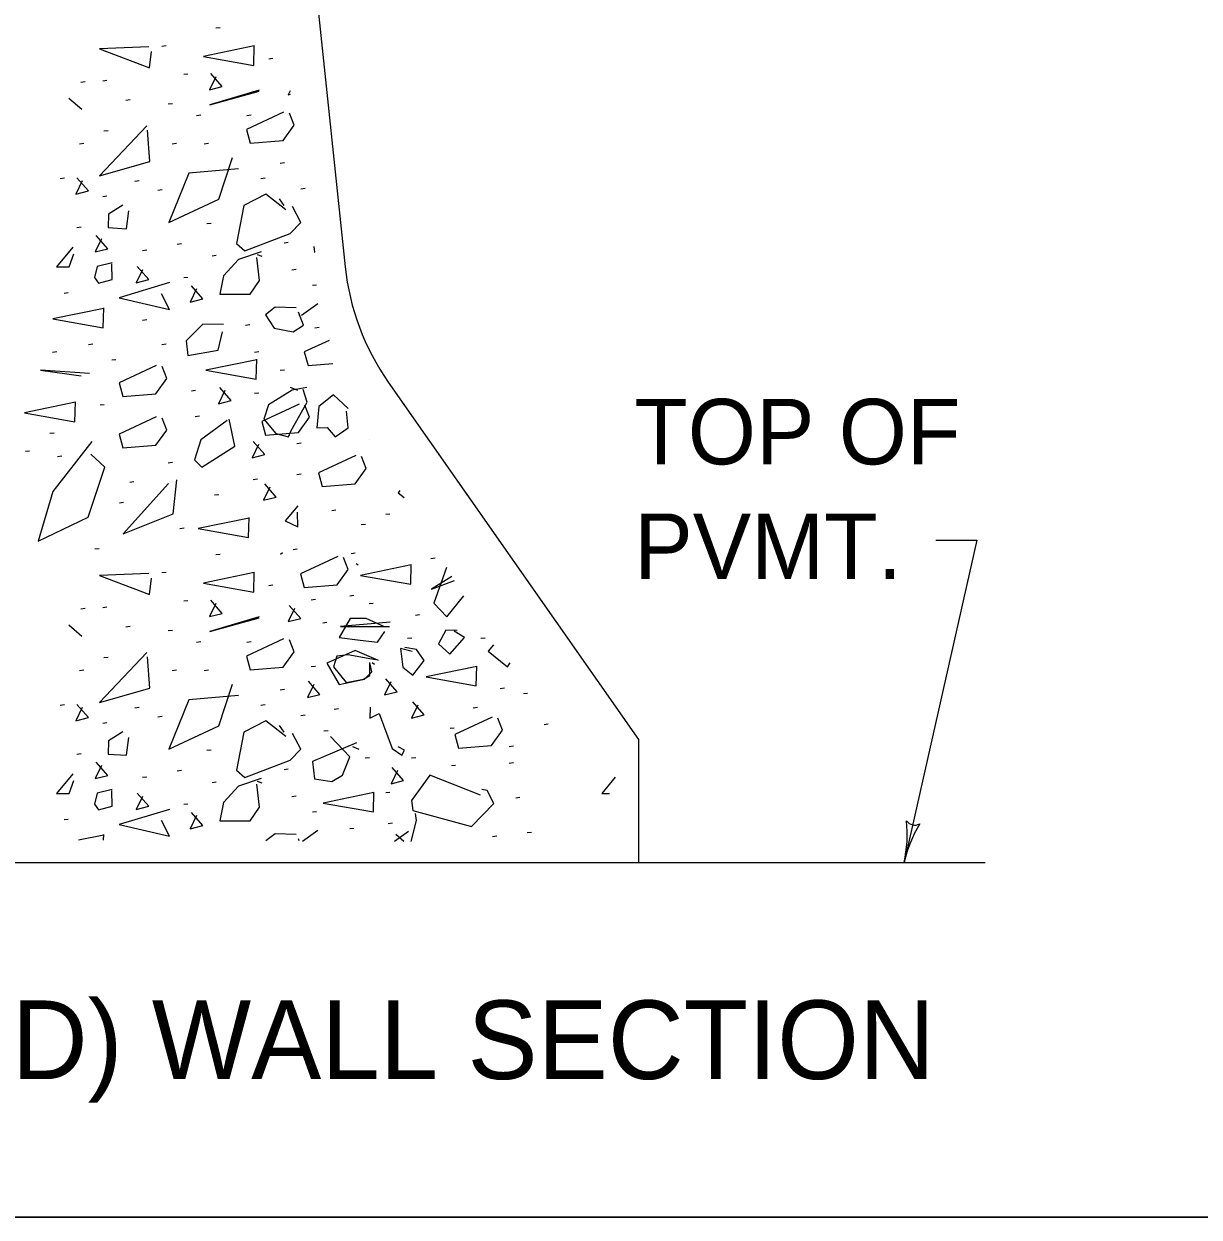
# Model space of a CAD drawing. Extents: x 1007 to 1035.5, y 1000.5 to 1021.5.
# Drawn here: x 1017.772 to 1021.358, y 1000.5 to 1004.143 of the extents above; entities that cross this region are included whole.
import ezdxf

# ---------------------------------------------------------------- set-up
doc = ezdxf.new("R2010")
doc.units = 0
for name, color, linetype in [('1', 7, 'Continuous'), ('10', 7, 'Continuous'), ('11', 7, 'Continuous')]:
    doc.layers.add(name, color=color, linetype=linetype)

msp = doc.modelspace()

# ---------------------------------------------------------------- linework, layer by layer
at = {"layer": '1'}
for p, q in [((1018.4583, 1006.1933), (1018.7522, 1003.4007)), ((1018.8837, 1003.0491), (1019.6475, 1001.9579)), ((1020.6798, 1002.5667), (1020.4578, 1001.5829)), ((1020.5548, 1002.5667), (1020.6798, 1002.5667)), ((1019.6475, 1001.9579), (1019.6475, 1001.5829)), ((1015.8186, 1001.5829), (1019.6475, 1001.5829)), ((1019.6475, 1001.5829), (1020.7057, 1001.5829))]:
    msp.add_line(p, q, dxfattribs=at)
for points in [[(1018.3705, 1004.1305), (1018.3577, 1004.1289)], [(1018.1533, 1004.0726), (1018.0028, 1004.0663), (1018.1548, 1004.0086), (1018.1613, 1004.0583)], [(1018.2055, 1004.0755), (1018.1928, 1004.0739)], [(1018.4747, 1004.0751), (1018.3194, 1004.0431), (1018.473, 1004.0158), (1018.4747, 1004.0767)], [(1018.5315, 1004.0363), (1018.5187, 1004.0347)], [(1018.2723, 1003.9891), (1018.2595, 1003.9875)], [(1018.3577, 1003.9812), (1018.3385, 1003.9412), (1018.3769, 1003.9508), (1018.3417, 1003.9908)], [(1017.9582, 1003.9656), (1017.9453, 1003.964)], [(1018.0249, 1003.9695), (1018.0121, 1003.9679)], [(1017.9484, 1003.8806), (1017.9084, 1003.9142)], [(1018.0956, 1003.9106), (1018.0828, 1003.909)], [(1018.4893, 1003.9398), (1018.3389, 1003.895), (1018.4893, 1003.9366)], [(1018.5841, 1003.9382), (1018.578, 1003.9254)], [(1018.578, 1003.9254), (1018.5858, 1003.9274)], [(1018.2252, 1003.8988), (1018.2123, 1003.8972)], [(1018.5644, 1003.8733), (1018.4508, 1003.8204)], [(1018.3116, 1003.8635), (1018.2988, 1003.8618)], [(1018.4648, 1003.8635), (1018.4519, 1003.8618)], [(1018.5964, 1003.8332), (1018.582, 1003.87)], [(1018.1468, 1003.831), (1018.0028, 1003.6789), (1018.1565, 1003.7222), (1018.1485, 1003.8182)], [(1018.0288, 1003.8163), (1018.016, 1003.8148)], [(1018.4508, 1003.8204), (1018.462, 1003.7788)], [(1018.5628, 1003.7868), (1018.5964, 1003.8332)], [(1017.9543, 1003.7771), (1017.9414, 1003.7755)], [(1018.2369, 1003.7771), (1018.2242, 1003.7755)], [(1018.3352, 1003.7771), (1018.3223, 1003.7755)], [(1018.462, 1003.7788), (1018.5628, 1003.7868)], [(1018.4269, 1003.6998), (1018.2749, 1003.6869), (1018.2141, 1003.5365), (1018.3661, 1003.6069), (1018.4078, 1003.7349)], [(1018.5668, 1003.7182), (1018.554, 1003.7166)], [(1017.8953, 1003.6711), (1017.8825, 1003.6694)], [(1017.9493, 1003.6631), (1017.9301, 1003.6231), (1017.9685, 1003.6327), (1017.9333, 1003.6727)], [(1018.1231, 1003.6632), (1018.1103, 1003.6616)], [(1018.5079, 1003.6711), (1018.4951, 1003.6694)], [(1018.1938, 1003.6357), (1018.1809, 1003.6341)], [(1018.5709, 1003.5749), (1018.5102, 1003.6229), (1018.4429, 1003.5878), (1018.4205, 1003.4725), (1018.4462, 1003.4501), (1018.5838, 1003.5029), (1018.6173, 1003.5365), (1018.5918, 1003.5845)], [(1018.6297, 1003.6396), (1018.6296, 1003.6396), (1018.6168, 1003.638)], [(1018.0249, 1003.6161), (1018.0121, 1003.6145)], [(1018.0733, 1003.5893), (1018.03, 1003.5621), (1018.0284, 1003.5205), (1018.0844, 1003.5173), (1018.0924, 1003.5718)], [(1018.5502, 1003.6085), (1018.5646, 1003.5878)], [(1017.9463, 1003.5218), (1017.9336, 1003.5203)], [(1018.343, 1003.5336), (1018.3302, 1003.532)], [(1018.0082, 1003.4863), (1017.989, 1003.4463), (1018.0274, 1003.456), (1017.9922, 1003.496)], [(1018.5786, 1003.4747), (1018.5658, 1003.4731)], [(1017.9213, 1003.4613), (1017.8716, 1003.4005), (1017.91, 1003.4005), (1017.9244, 1003.4405)], [(1018.1467, 1003.4512), (1018.1338, 1003.4495)], [(1018.2527, 1003.4708), (1018.2398, 1003.4692)], [(1018.4958, 1003.4468), (1018.4269, 1003.4228), (1018.3805, 1003.3733), (1018.3693, 1003.3173), (1018.4622, 1003.3173), (1018.4909, 1003.3588), (1018.4829, 1003.4293)], [(1018.4989, 1003.4325), (1018.4845, 1003.4373)], [(1018.6568, 1003.463), (1018.659, 1003.4453)], [(1018.659, 1003.4453), (1018.6597, 1003.4452)], [(1018.0413, 1003.4133), (1017.9948, 1003.4021), (1017.9868, 1003.3685), (1017.9997, 1003.3508), (1018.0413, 1003.3621), (1018.0397, 1003.4101)], [(1018.1338, 1003.3921), (1018.1147, 1003.3521), (1018.1531, 1003.3618), (1018.1178, 1003.4018)], [(1018.3587, 1003.4354), (1018.3459, 1003.4338)], [(1018.2723, 1003.3687), (1018.2595, 1003.3671)], [(1018.6022, 1003.3923), (1018.5893, 1003.3907)], [(1018.2157, 1003.3525), (1018.062, 1003.3061), (1018.2157, 1003.2708), (1018.1917, 1003.3188)], [(1018.2988, 1003.3333), (1018.2796, 1003.2933), (1018.318, 1003.3028), (1018.2828, 1003.3428)], [(1018.665, 1003.3451), (1018.6522, 1003.3435)], [(1017.9071, 1003.3216), (1017.8943, 1003.3199)], [(1018.0152, 1003.274), (1017.8599, 1003.242), (1018.0136, 1003.2148), (1018.0152, 1003.2756)], [(1018.6029, 1003.2757), (1018.5389, 1003.2773), (1018.5085, 1003.2548), (1018.5358, 1003.2133), (1018.5933, 1003.202), (1018.6253, 1003.2228), (1018.6093, 1003.2628)], [(1018.6189, 1003.2533), (1018.6686, 1003.2884)], [(1018.1467, 1003.2391), (1018.1338, 1003.2375)], [(1018.3805, 1003.2244), (1018.3181, 1003.226), (1018.2669, 1003.1748), (1018.2717, 1003.13), (1018.3645, 1003.146), (1018.3773, 1003.202)], [(1018.4608, 1003.2233), (1018.448, 1003.2218)], [(1018.6728, 1003.2155), (1018.66, 1003.2139)], [(1017.9817, 1003.1645), (1017.9689, 1003.1628)], [(1018.2055, 1003.1645), (1018.1928, 1003.1628)], [(1018.7032, 1003.1763), (1018.6275, 1003.1411)], [(1017.8718, 1003.1409), (1017.8589, 1003.1393)], [(1018.0524, 1003.1173), (1018.0396, 1003.1158)], [(1018.4825, 1003.1169), (1018.3273, 1003.0849), (1018.4809, 1003.0578), (1018.4825, 1003.1185)], [(1018.4883, 1003.1409), (1018.4755, 1003.1393)], [(1018.6275, 1003.1411), (1018.6387, 1003.0994)], [(1017.9724, 1003.0756), (1017.822, 1003.0852), (1017.9468, 1003.0676)], [(1018.1757, 1003.0996), (1018.062, 1003.0468), (1018.0733, 1003.0052), (1018.1741, 1003.0132), (1018.2077, 1003.0596), (1018.1933, 1003.0964)], [(1018.5668, 1003.0859), (1018.554, 1003.0843)], [(1018.6387, 1003.0994), (1018.7147, 1003.1055)], [(1018.2958, 1003.0231), (1018.283, 1003.0215)], [(1018.3852, 1003.023), (1018.366, 1002.983), (1018.4044, 1002.9926), (1018.3692, 1003.0326)], [(1018.4883, 1003.0153), (1018.4755, 1003.0137)], [(1018.635, 1003.0324), (1018.5902, 1003.0244), (1018.5182, 1002.9796), (1018.5038, 1002.9363), (1018.5405, 1002.8916), (1018.5789, 1002.882), (1018.5869, 1002.9012), (1018.6366, 1002.9876), (1018.6238, 1003.026)], [(1018.5838, 1003.034), (1018.6062, 1003.0244)], [(1018.7166, 1003.01), (1018.6718, 1002.9748)], [(1018.7614, 1002.9684), (1018.7166, 1003.01)], [(1017.9288, 1002.9873), (1017.7736, 1002.9553), (1017.9272, 1002.9281), (1017.9288, 1002.9889)], [(1018.017, 1002.9799), (1018.0043, 1002.9783)], [(1018.6115, 1002.9818), (1018.4979, 1002.929), (1018.5091, 1002.8874), (1018.6099, 1002.8954), (1018.6436, 1002.9418), (1018.6292, 1002.9786)], [(1018.6718, 1002.9748), (1018.6653, 1002.9092)], [(1018.1757, 1002.9425), (1018.062, 1002.8898), (1018.0733, 1002.8481), (1018.1741, 1002.8561), (1018.2077, 1002.9025), (1018.1933, 1002.9393)], [(1018.3918, 1002.9316), (1018.3117, 1002.8723), (1018.2925, 1002.8116), (1018.3149, 1002.7892), (1018.4158, 1002.8532), (1018.3981, 1002.9363)], [(1018.3077, 1002.9446), (1018.2948, 1002.943)], [(1018.7614, 1002.9092), (1018.7566, 1002.9603)], [(1017.8639, 1002.8935), (1017.8511, 1002.8919)], [(1018.6653, 1002.9092), (1018.6974, 1002.9108)], [(1018.6974, 1002.9108), (1018.7214, 1002.882)], [(1018.7214, 1002.882), (1018.7614, 1002.9092)], [(1017.9788, 1002.8676), (1017.8604, 1002.7155), (1017.8156, 1002.5635), (1017.9677, 1002.6371), (1018.0188, 1002.7892), (1017.9757, 1002.8292)], [(1018.4873, 1002.8581), (1018.4681, 1002.8181), (1018.5065, 1002.8277), (1018.4713, 1002.8677)], [(1018.6178, 1002.8621), (1018.6051, 1002.8605)], [(1018.8258, 1002.8724), (1018.8249, 1002.8723)], [(1017.7893, 1002.8385), (1017.7765, 1002.8369)], [(1017.8874, 1002.8228), (1017.8747, 1002.8213)], [(1018.7843, 1002.8248), (1018.6707, 1002.7719), (1018.6819, 1002.7303), (1018.7828, 1002.7383), (1018.8163, 1002.7848), (1018.8019, 1002.8215)], [(1018.2252, 1002.8032), (1018.2123, 1002.8016)], [(1018.2125, 1002.7395), (1018.0748, 1002.5859), (1018.2269, 1002.6468), (1018.2381, 1002.7508)], [(1018.1073, 1002.7443), (1018.0946, 1002.7427)], [(1018.4843, 1002.7522), (1018.4715, 1002.7506)], [(1018.6178, 1002.7678), (1018.6051, 1002.7663)], [(1018.5227, 1002.7285), (1018.5034, 1002.6885), (1018.5418, 1002.6981), (1018.5067, 1002.7381)], [(1018.9189, 1002.7185), (1018.9134, 1002.7108)], [(1018.9134, 1002.7108), (1018.9322, 1002.6967)], [(1018.0759, 1002.6815), (1018.0632, 1002.6798)], [(1018.3665, 1002.705), (1018.3538, 1002.7034)], [(1018.4589, 1002.6339), (1018.3037, 1002.6019), (1018.4573, 1002.5747), (1018.4589, 1002.6355)], [(1018.6078, 1002.6708), (1018.5693, 1002.6259), (1018.6078, 1002.6068), (1018.6062, 1002.6515)], [(1018.7239, 1002.6579), (1018.7111, 1002.6563)], [(1018.8888, 1002.6461), (1018.876, 1002.6445)], [(1018.2605, 1002.6029), (1018.2477, 1002.6013)], [(1018.8142, 1002.6148), (1018.8014, 1002.6131)], [(1018.0013, 1002.5401), (1017.9885, 1002.5385)], [(1018.5613, 1002.5273), (1018.5549, 1002.5226)], [(1018.6061, 1002.5385), (1018.5933, 1002.5369)], [(1018.7828, 1002.5268), (1018.77, 1002.5252)], [(1018.3705, 1002.5228), (1018.3577, 1002.5213)], [(1018.7293, 1002.5168), (1018.6158, 1002.4641), (1018.6269, 1002.4224), (1018.7278, 1002.4304), (1018.7613, 1002.4768), (1018.7469, 1002.5137)], [(1018.7918, 1002.4906), (1018.7854, 1002.4938)], [(1018.9538, 1002.491), (1018.7985, 1002.459), (1018.9521, 1002.4318), (1018.9538, 1002.4926)], [(1019.0263, 1002.5111), (1019.0134, 1002.5094)], [(1018.1533, 1002.4649), (1018.0028, 1002.4586), (1018.1548, 1002.4009), (1018.1613, 1002.4506)], [(1018.2055, 1002.4678), (1018.1928, 1002.4663)], [(1018.4747, 1002.4674), (1018.3194, 1002.4354), (1018.473, 1002.4082), (1018.4747, 1002.469)], [(1019.0781, 1002.4554), (1019.0158, 1002.4169)], [(1019.0614, 1002.483), (1019.0223, 1002.3738)], [(1018.5315, 1002.4286), (1018.5187, 1002.427)], [(1019.0158, 1002.4169), (1019.0857, 1002.443)], [(1018.2723, 1002.3814), (1018.2595, 1002.3798)], [(1018.3577, 1002.3735), (1018.3385, 1002.3335), (1018.3769, 1002.3431), (1018.3417, 1002.3831)], [(1018.6611, 1002.3854), (1018.6483, 1002.3838)], [(1018.7788, 1002.3972), (1018.7661, 1002.3956)], [(1019.0623, 1002.3321), (1019.114, 1002.3961)], [(1017.9582, 1002.3579), (1017.9453, 1002.3563)], [(1018.0249, 1002.3618), (1018.0121, 1002.3603)], [(1018.5973, 1002.3578), (1018.578, 1002.3178), (1018.6164, 1002.3274), (1018.5813, 1002.3674)], [(1018.8378, 1002.3736), (1018.8249, 1002.372)], [(1019.0223, 1002.3738), (1019.0623, 1002.3321)], [(1018.4893, 1002.3321), (1018.3389, 1002.2873), (1018.4893, 1002.3289)], [(1018.6964, 1002.3147), (1018.6836, 1002.3131)], [(1018.8718, 1002.3017), (1018.8158, 1002.3273), (1018.7678, 1002.3273), (1018.7342, 1002.2697), (1018.7982, 1002.2617), (1018.851, 1002.2553), (1018.8734, 1002.2873)], [(1018.8894, 1002.3161), (1018.7374, 1002.3033), (1018.8878, 1002.3033)], [(1018.9792, 1002.3383), (1018.9663, 1002.3367)], [(1017.9484, 1002.2729), (1017.9084, 1002.3065)], [(1018.0956, 1002.3029), (1018.0828, 1002.3013)], [(1018.2252, 1002.2912), (1018.2123, 1002.2895)], [(1019.0943, 1002.2905), (1019.0591, 1002.2921), (1019.0367, 1002.2505), (1019.0718, 1002.2185), (1019.1167, 1002.2697), (1019.0847, 1002.2889)], [(1018.3116, 1002.2558), (1018.2988, 1002.2542)], [(1018.5644, 1002.2656), (1018.4508, 1002.2128), (1018.462, 1002.1711), (1018.5628, 1002.1791), (1018.5964, 1002.2255), (1018.582, 1002.2623)], [(1018.4648, 1002.2558), (1018.4519, 1002.2542)], [(1018.9567, 1002.2265), (1018.9214, 1002.2361), (1018.9278, 1002.1785), (1018.9583, 1002.1545), (1018.9934, 1002.1993), (1018.9694, 1002.2329), (1018.9343, 1002.2393)], [(1018.9556, 1002.2676), (1018.9428, 1002.266)], [(1019.1794, 1002.2676), (1019.1666, 1002.266)], [(1019.2046, 1002.2471), (1019.1887, 1002.2281)], [(1018.1468, 1002.2233), (1018.0028, 1002.0713), (1018.1565, 1002.1145), (1018.1485, 1002.2105)], [(1018.0288, 1002.2087), (1018.016, 1002.2071)], [(1018.8542, 1002.1993), (1018.7822, 1002.2297), (1018.6958, 1002.1913), (1018.7342, 1002.1257), (1018.811, 1002.1417), (1018.8334, 1002.1641), (1018.827, 1002.1929)], [(1018.8446, 1002.2009), (1018.7598, 1002.2169), (1018.7262, 1002.2121), (1018.7166, 1002.1801), (1018.755, 1002.1321), (1018.8078, 1002.1417), (1018.827, 1002.1529), (1018.827, 1002.1929)], [(1019.1887, 1002.2281), (1019.2479, 1002.1801)], [(1017.9543, 1002.1694), (1017.9414, 1002.1678)], [(1018.2369, 1002.1694), (1018.2242, 1002.1678)], [(1018.3352, 1002.1694), (1018.3223, 1002.1678)], [(1018.6611, 1002.1812), (1018.6483, 1002.1796)], [(1018.835, 1002.1929), (1018.8414, 1002.1881)], [(1019.154, 1002.1808), (1018.9988, 1002.1488), (1019.1524, 1002.1216), (1019.154, 1002.1823)], [(1019.2479, 1002.1801), (1019.2556, 1002.1917)], [(1018.4269, 1002.0921), (1018.2749, 1002.0793), (1018.2141, 1001.9288), (1018.3661, 1001.9993), (1018.4078, 1002.1273)], [(1018.6562, 1002.1261), (1018.6369, 1002.0861), (1018.6753, 1002.0957), (1018.6402, 1002.1357)], [(1018.8918, 1002.1339), (1018.8726, 1002.0939), (1018.911, 1002.1036), (1018.8758, 1002.1436)], [(1018.5668, 1002.1105), (1018.554, 1002.1089)], [(1019.2383, 1002.1144), (1019.2255, 1002.1128)], [(1019.309, 1002.0988), (1019.2962, 1002.0971)], [(1017.8953, 1002.0634), (1017.8825, 1002.0618)], [(1017.9493, 1002.0554), (1017.9301, 1002.0154), (1017.9685, 1002.025), (1017.9333, 1002.065)], [(1018.1231, 1002.0555), (1018.1103, 1002.0539)], [(1018.5079, 1002.0634), (1018.4951, 1002.0618)], [(1018.8286, 1002.0568), (1018.827, 1002.0233), (1018.8558, 1002.0377), (1018.8958, 1001.9304), (1018.9246, 1001.9097), (1018.9327, 1001.9257), (1018.9134, 1001.9353)], [(1018.9743, 1002.0633), (1018.955, 1002.0233), (1018.9934, 1002.0328), (1018.9583, 1002.0728)], [(1019.1558, 1002.0555), (1019.143, 1002.0539)], [(1018.1938, 1002.028), (1018.1809, 1002.0264)], [(1018.6297, 1002.0319), (1018.6168, 1002.0303)], [(1018.7318, 1002.0516), (1018.7189, 1002.05)], [(1019.2006, 1002.026), (1019.0869, 1001.9732), (1019.0982, 1001.9316), (1019.199, 1001.9396), (1019.2326, 1001.986), (1019.2182, 1002.0228)], [(1018.0249, 1002.0084), (1018.0121, 1002.0068)], [(1018.0733, 1001.9817), (1018.03, 1001.9544), (1018.0284, 1001.9128), (1018.0844, 1001.9097), (1018.0924, 1001.9641)], [(1018.5709, 1001.9673), (1018.5102, 1002.0153), (1018.4429, 1001.9801), (1018.4205, 1001.8648), (1018.4462, 1001.8424), (1018.5838, 1001.8953), (1018.6173, 1001.9288), (1018.5918, 1001.9768)], [(1018.5502, 1002.0008), (1018.5646, 1001.9801)], [(1018.7003, 1001.9848), (1018.6875, 1001.9833)], [(1019.0852, 1001.9927), (1019.0723, 1001.9911)], [(1019.3718, 1002.0045), (1019.359, 1002.0028)], [(1018.787, 1001.948), (1018.6526, 1001.8904), (1018.659, 1001.8376), (1018.7118, 1001.8296), (1018.7438, 1001.8488), (1018.7662, 1001.9048), (1018.707, 1001.9673)], [(1017.9463, 1001.9142), (1017.9336, 1001.9126)], [(1018.343, 1001.9259), (1018.3302, 1001.9243)], [(1018.7742, 1001.9368), (1018.7934, 1001.9288)], [(1019.2658, 1001.9378), (1019.253, 1001.9361)], [(1018.0082, 1001.8787), (1017.989, 1001.8387), (1018.0274, 1001.8483), (1017.9922, 1001.8883)], [(1018.826, 1001.9023), (1018.8132, 1001.9008)], [(1018.9114, 1001.863), (1018.8922, 1001.823), (1018.9306, 1001.8326), (1018.8954, 1001.8726)], [(1018.9673, 1001.9023), (1018.9545, 1001.9008)], [(1019.0891, 1001.8788), (1019.0763, 1001.8772)], [(1019.2658, 1001.8867), (1019.253, 1001.8851)], [(1017.9213, 1001.8536), (1017.8716, 1001.7928), (1017.91, 1001.7928), (1017.9244, 1001.8328)], [(1018.1467, 1001.8435), (1018.1338, 1001.8418)], [(1018.2527, 1001.8631), (1018.2398, 1001.8615)], [(1018.4958, 1001.8392), (1018.4269, 1001.8152), (1018.3805, 1001.7656), (1018.3693, 1001.7096), (1018.4622, 1001.7096), (1018.4909, 1001.7512), (1018.4829, 1001.8216)], [(1018.5786, 1001.867), (1018.5658, 1001.8654)], [(1019.1647, 1001.788), (1019.011, 1001.8488), (1018.955, 1001.772), (1018.9583, 1001.7416), (1019.1375, 1001.692), (1019.2063, 1001.7624), (1019.1855, 1001.8024), (1019.1695, 1001.8056)], [(1019.5763, 1001.8428), (1019.5355, 1001.7928)], [(1018.0413, 1001.8056), (1017.9948, 1001.7944), (1017.9868, 1001.7608), (1017.9997, 1001.7432), (1018.0413, 1001.7544), (1018.0397, 1001.8024)], [(1018.3587, 1001.8278), (1018.3459, 1001.8262)], [(1018.4989, 1001.8248), (1018.4845, 1001.8296)], [(1018.8398, 1001.7959), (1018.6846, 1001.7639), (1018.8383, 1001.7367), (1018.8398, 1001.7975)], [(1018.1338, 1001.7844), (1018.1147, 1001.7444), (1018.1531, 1001.7541), (1018.1178, 1001.7941)], [(1018.2723, 1001.761), (1018.2595, 1001.7594)], [(1018.6022, 1001.7846), (1018.5893, 1001.783)], [(1018.8888, 1001.7963), (1018.876, 1001.7948)], [(1019.2854, 1001.7807), (1019.2727, 1001.7791)], [(1019.5355, 1001.7928), (1019.5585, 1001.7928)], [(1018.2157, 1001.7448), (1018.062, 1001.6984), (1018.2157, 1001.6632), (1018.1917, 1001.7112)], [(1018.2988, 1001.7256), (1018.2796, 1001.6856), (1018.318, 1001.6952), (1018.2828, 1001.7352)], [(1018.665, 1001.7374), (1018.6522, 1001.7358)], [(1018.9694, 1001.7112), (1018.9663, 1001.732)], [(1017.9071, 1001.7139), (1017.8943, 1001.7123)], [(1018.8967, 1001.7021), (1018.8838, 1001.7005)], [(1018.9537, 1001.6468), (1018.9694, 1001.7112)], [(1018.0152, 1001.6663), (1017.9388, 1001.6507)], [(1018.0147, 1001.6503), (1018.0152, 1001.6679)], [(1018.5389, 1001.6696), (1018.5103, 1001.6485)], [(1018.6029, 1001.668), (1018.5389, 1001.6696)], [(1018.6121, 1001.6482), (1018.6093, 1001.6552)], [(1018.6223, 1001.6481), (1018.6686, 1001.6808)], [(1018.7788, 1001.6864), (1018.7661, 1001.6848)], [(1018.9454, 1001.6776), (1018.9029, 1001.647)], [(1018.9309, 1001.6469), (1018.907, 1001.668)], [(1019.2148, 1001.6628), (1019.2019, 1001.6613)], [(1019.3208, 1001.6746), (1019.308, 1001.673)]]:
    msp.add_lwpolyline(points, dxfattribs=at)
for centre, radius, start, end in [((1019.4981, 1003.4792), 0.75, 186.0099, 214.992), ((1020.0765, 1001.6689), 0.3909, 347.2879, 5.9566), ((1020.8392, 1001.4969), 0.3909, 148.635, 167.2818), ((1020.4906, 1001.7279), 0.0313, 216.0625, 298.1792), ((1020.0765, 1001.6689), 0.3909, 347.2756, 347.2879)]:
    msp.add_arc(centre, radius, start, end, dxfattribs=at)
at = {"layer": '10'}
msp.add_line((1035.5, 1000.5), (1007, 1000.5), dxfattribs=at)
at = {"layer": '11'}
msp.add_lwpolyline([(1007, 1000.5), (1035.5, 1000.5), (1035.5, 1021.5), (1007, 1021.5)], close=True, dxfattribs=at)

# ---------------------------------------------------------------- texts
at = {"layer": '1'}
for s, height, p in [('TOP OF', 0.2, (1019.6344, 1002.7978)), ('PVMT.', 0.2, (1019.6344, 1002.4478)), ('ASYMMETRICAL (SOLID) WALL SECTION', 0.24, (1014.2748, 1000.9215))]:
    msp.add_text(s, height=height, dxfattribs=at).set_placement(p)

doc.saveas('drawing.dxf')
